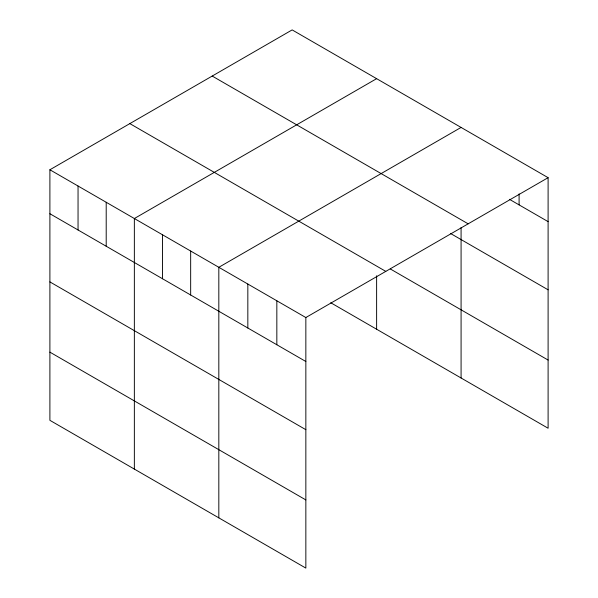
<?xml version="1.0" encoding="UTF-8"?>
<svg xmlns="http://www.w3.org/2000/svg" width="598" height="598" viewBox="0 0 598 598"><rect width="100%" height="100%" fill="white"/><g stroke="black" fill="none" stroke-linecap="round" stroke-linejoin="round"><path stroke-width="0.9" d="M49.896 169.765L305.847 317.538L305.847 568.1L49.896 420.327L49.896 169.765L292.153 29.9L548.104 177.673L548.104 428.235L330.769 302.752M376.62 78.667L134.356 218.532L134.356 469.094M461.08 127.426L218.823 267.299L218.823 517.861M305.847 317.538L548.104 177.673M509.429 199.306L548.104 221.634M212.208 76.058L468.159 223.831M450.623 233.534L548.104 289.813M390.292 268.943L548.104 360.056M129.841 123.614L385.792 271.38M49.896 213.733L305.847 361.498M49.896 281.905L305.847 429.678M49.896 352.147L305.847 499.921M519.094 193.894L519.094 204.89M461.08 227.591L461.08 377.988M376.62 275.79L376.62 329.229M276.837 300.794L276.837 344.754M247.834 284.043L247.834 328.003M190.665 251.04L190.665 295.001M162.514 234.79L162.514 278.75M106.205 202.274L106.205 246.241M78.046 186.023L78.046 229.983"/></g></svg>
